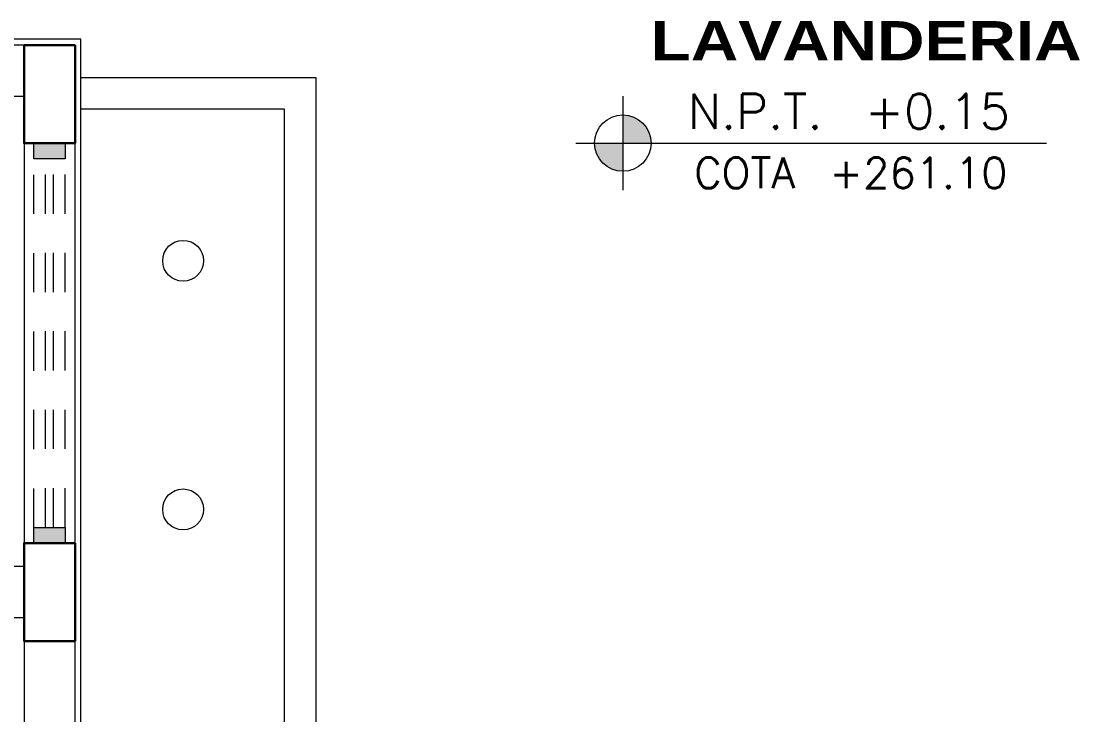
# Model space of a CAD drawing. Header units: metres. Extents: x 349703 to 349913, y 9282546 to 9282694.
# Drawn here: x 349776.952 to 349779.651, y 9282646.62 to 9282648.389 of the extents above; entities that cross this region are included whole.
import ezdxf
from ezdxf.enums import TextEntityAlignment as Align

# ---------------------------------------------------------------- set-up
doc = ezdxf.new("R2010")
doc.units = ezdxf.units.M
doc.header["$LTSCALE"] = 0.25
doc.linetypes.add('01 nivel$0$HIDDEN2', pattern=[0.1875, 0.125, -0.0625])
doc.layers.add('0_VANOS', color=30, linetype='Continuous', lineweight=9)
doc.layers.add('ARQ-FONDO', color=253, linetype='CONTINUOUS', lineweight=9)
doc.styles.add('MOYO2', font='arialbd.ttf', dxfattribs={"width": 1.2})
doc.styles.add('TM-DIM', font='romans.shx')

# ---------------------------------------------------------------- blocks, each defined once
blk = doc.blocks.new('*U684')
at = {"linetype": 'Continuous', "true_color": 0xbebebe}
for points in [[(3032.1314, 1351.1888), (3032.1314, 1351.2688), (3032.1714, 1351.2688), (3032.1714, 1351.1888)], [(3033.1111, 1351.1888), (3033.1111, 1351.2688), (3033.1511, 1351.2688), (3033.1511, 1351.1888)]]:
    blk.add_hatch(color=9, dxfattribs=at).paths.add_polyline_path(points)
at = {"layer": '0_VANOS', "linetype": 'Continuous'}
for p, q in [((3032.1314, 1351.2688), (3032.1714, 1351.2688)), ((3032.1314, 1351.2688), (3032.1314, 1351.1888)), ((3032.1714, 1351.2688), (3032.1714, 1351.1888)), ((3033.1111, 1351.1888), (3033.1111, 1351.2688)), ((3033.1111, 1351.2688), (3033.1511, 1351.2688)), ((3033.1511, 1351.2688), (3033.1511, 1351.1888)), ((3032.1714, 1351.1888), (3032.1314, 1351.1888)), ((3033.1511, 1351.1888), (3033.1111, 1351.1888))]:
    blk.add_line(p, q, dxfattribs=at)
at = {"layer": '0_VANOS', "linetype": '01 nivel$0$HIDDEN2', "ltscale": 0.5}
for p, q in [((3032.1708, 1351.2688), (3033.1105, 1351.2688)), ((3032.1714, 1351.2388), (3033.1111, 1351.2388)), ((3032.1714, 1351.2188), (3033.1111, 1351.2188)), ((3032.1714, 1351.1888), (3033.1111, 1351.1888))]:
    blk.add_line(p, q, dxfattribs=at)
at = {"layer": '0_VANOS', "linetype": '01 nivel$0$HIDDEN2'}
blk.add_line((3033.1111, 1351.2688), (3033.1511, 1351.2688), dxfattribs=at)
blk = doc.blocks.new('MODULOS DE 12 A 17 NUEVO')
at = {"layer": 'ARQ-FONDO'}
for points in [[(350714.1328, 9282624.4503), (350714.1328, 9282624.4503), (350714.1328, 9282624.7153), (350714.2778, 9282624.7153)], [(350714.2778, 9282624.7153), (350716.7628, 9282624.7153)], [(350714.1328, 9282622.2253), (350713.5334, 9282622.2253), (350713.5334, 9282624.6175), (350714.1328, 9282624.6175)], [(350714.1328, 9282622.3256), (350713.6138, 9282622.3256), (350713.6138, 9282624.537), (350714.1328, 9282624.537)], [(350714.1328, 9282623.4306), (350714.1328, 9282624.4503)], [(350714.1478, 9282624.4503), (350714.2778, 9282624.4503)], [(350714.1328, 9282623.1806), (350714.1328, 9282623.1806), (350714.1328, 9282623.4306)], [(350714.2778, 9282623.4306), (350714.1478, 9282623.4306)], [(350714.1328, 9282622.2703), (350714.1328, 9282623.1806)], [(350714.1478, 9282623.1806), (350714.2778, 9282623.1806)]]:
    blk.add_lwpolyline(points, dxfattribs=at)
at = {"layer": 'ARQ-FONDO', "lineweight": 30, "flags": 128}
for points in [[(350714.1478, 9282624.7003), (350714.2778, 9282624.7003), (350714.2778, 9282624.4503), (350714.1478, 9282624.4503), (350714.1478, 9282624.7003)], [(350714.1478, 9282623.4306), (350714.2778, 9282623.4306), (350714.2778, 9282623.1806), (350714.1478, 9282623.1806), (350714.1478, 9282623.4306)]]:
    blk.add_lwpolyline(points, dxfattribs=at)
at = {"layer": 'ARQ-FONDO'}
for points in [[(350714.2778, 9282624.7003), (350716.7778, 9282624.7003), (350716.7778, 9282624.5703), (350714.2778, 9282624.5703)], [(350714.1478, 9282624.4503), (350714.2778, 9282624.4503), (350714.2778, 9282623.4306), (350714.1478, 9282623.4306)], [(350714.2778, 9282623.3706), (350715.7978, 9282623.3706), (350715.7978, 9282623.2406), (350714.2778, 9282623.2406)], [(350714.1478, 9282623.1806), (350714.2778, 9282623.1806), (350714.2778, 9282622.2703), (350714.1478, 9282622.2703)]]:
    blk.add_lwpolyline(points, close=True, dxfattribs=at)
for points in [[(350713.8724, 9282624.2026), (350713.8436, 9282624.2026), (350713.8203, 9282624.1793), (350713.8203, 9282624.1505)], [(350713.9245, 9282624.1505), (350713.9245, 9282624.1793), (350713.9012, 9282624.2026), (350713.8724, 9282624.2026)], [(350713.8203, 9282624.1505), (350713.8203, 9282624.1217), (350713.8436, 9282624.0984), (350713.8724, 9282624.0984)], [(350713.8724, 9282624.0984), (350713.9012, 9282624.0984), (350713.9245, 9282624.1217), (350713.9245, 9282624.1505)], [(350713.8724, 9282623.5684), (350713.8436, 9282623.5684), (350713.8203, 9282623.5451), (350713.8203, 9282623.5163)], [(350713.9245, 9282623.5163), (350713.9245, 9282623.5451), (350713.9012, 9282623.5684), (350713.8724, 9282623.5684)], [(350713.8203, 9282623.5163), (350713.8203, 9282623.4875), (350713.8436, 9282623.4642), (350713.8724, 9282623.4642)], [(350713.8724, 9282623.4642), (350713.9012, 9282623.4642), (350713.9245, 9282623.4875), (350713.9245, 9282623.5163)]]:
    blk.add_open_spline(points, degree=3, dxfattribs=at)
at = {"layer": 'ARQ-FONDO', "xscale": -1, "rotation": 270}
blk.add_blockref('*U684', (349362.9841, 9279591.2992), dxfattribs=at)
blk = doc.blocks.new('*U591')
h = blk.add_hatch(color=251)
h.paths.add_polyline_path([(0.75, -0.1724), (0.75, -0.2324), (0.81, -0.2324, 0.414214)])
h.paths.add_polyline_path([(0.75, -0.2324), (0.69, -0.2324, 0.414214), (0.75, -0.2924)])
at = {"color": 2}
for p, q in [((0.75, -0.1324), (0.75, -0.3324)), ((0.65, -0.2324), (1.65, -0.2324))]:
    blk.add_line(p, q, dxfattribs=at)
blk.add_circle((0.75, -0.2324), 0.06, dxfattribs=at)
at = {"color": 2, "style": 'TM-DIM'}
blk.add_text('COTA', height=0.065, rotation=360, dxfattribs=at).set_placement((1.0088, -0.3282), align=Align.CENTER)
for tag, p, height in [('NIV_P', (0.8881, -0.2024), 0.075), ('VALOR_P', (1.2641, -0.2024), 0.075), ('COTA_P', (1.1884, -0.3282), 0.065)]:
    blk.add_attdef(tag, p, '', height=height, rotation=360, dxfattribs=at)
blk = doc.blocks.new('NOMBRES 12 A 17 AÑOS NUEVO')
at = {"layer": 'ARQ-FONDO', "xscale": 1.199999999999999, "yscale": 1.199999999999999, "zscale": 1.199999999999999}
blk.add_blockref('*U591', (349777.5858, 9282667.5673), dxfattribs=at).add_auto_attribs({'NIV_P': 'N.P.T.', 'COTA_P': '+261.10', 'VALOR_P': '+0.15'})
at = {"layer": 'ARQ-FONDO', "lineweight": -2, "insert": (349779.1062, 9282667.4995), "char_height": 0.1, "width": 2.666695, "attachment_point": 8, "style": 'MOYO2'}
blk.add_mtext('LAVANDERIA', dxfattribs=at)

msp = doc.modelspace()

# ---------------------------------------------------------------- block references
at = {"layer": 'ARQ-FONDO', "xscale": -1}
msp.add_blockref('MODULOS DE 12 A 17 NUEVO', (700491.237, 23.6274), dxfattribs=at)
at = {"layer": 'ARQ-FONDO'}
msp.add_blockref('NOMBRES 12 A 17 AÑOS NUEVO', (0, -19.2104), dxfattribs=at)

doc.saveas('drawing.dxf')
